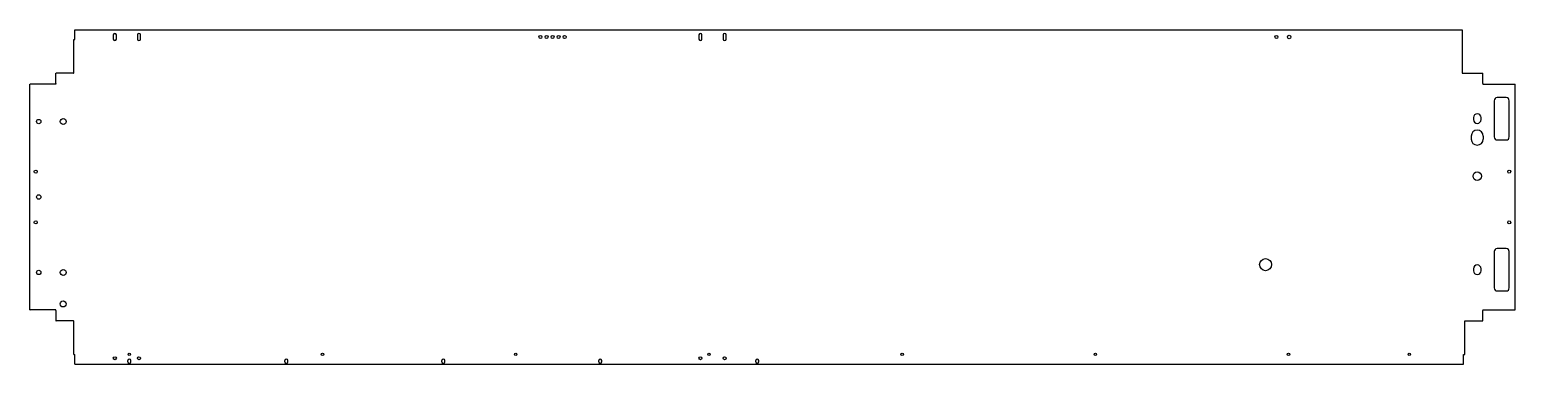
# Model space of a CAD drawing. Extents: x 4517 to 6978, y -2701 to -2147.
import ezdxf

# ---------------------------------------------------------------- set-up
doc = ezdxf.new("R2010")
doc.units = 0
doc.header["$MEASUREMENT"] = 0
doc.layers.get('0').update_dxf_attribs({"linetype": 'CONTINUOUS'})
doc.layers.add('AM_5', color=3, linetype='CONTINUOUS')

msp = doc.modelspace()

# ---------------------------------------------------------------- linework, layer by layer
for p, q in [((4590.1, -2162.8), (4592.1, -2162.8)), ((4590.1, -2218.8), (4590.1, -2163)), ((4592.1, -2146.8), (6889.1, -2146.8)), ((4592.1, -2162.8), (4592.1, -2146.8)), ((4655.6, -2155.3), (4655.6, -2162.3)), ((4660.6, -2162.3), (4660.6, -2155.3)), ((4695.6, -2155.3), (4695.6, -2162.3)), ((4700.6, -2162.3), (4700.6, -2155.3)), ((5625.6, -2155.3), (5625.6, -2162.3)), ((5630.6, -2162.3), (5630.6, -2155.3)), ((5665.6, -2155.3), (5665.6, -2162.3)), ((5670.6, -2162.3), (5670.6, -2155.3)), ((6889.6, -2147), (6889.6, -2218.8)), ((4517.1, -2610.8), (4517.1, -2236.8)), ((4560.6, -2236.8), (4517.9, -2236.8)), ((4560.6, -2235.8), (4560.6, -2218.8)), ((4589.9, -2218.8), (4560.9, -2218.8)), ((6889.9, -2218.8), (6923.4, -2218.8)), ((6923.6, -2235.8), (6923.6, -2218.8)), ((6923.6, -2236.8), (6976.9, -2236.8)), ((6977.6, -2610.8), (6977.6, -2236.8)), ((6962.6, -2259.3), (6947.6, -2259.3)), ((6942.6, -2264.3), (6942.6, -2324.3)), ((6967.6, -2324.3), (6967.6, -2264.3)), ((6908.4, -2292.2), (6908.4, -2295.7)), ((6920.9, -2295.7), (6920.9, -2292.2)), ((6904.6, -2322.9), (6904.6, -2327.9)), ((6924.6, -2322.9), (6924.6, -2327.9)), ((6947.6, -2329.3), (6962.6, -2329.3)), ((6962.6, -2509.3), (6947.6, -2509.3)), ((6942.6, -2514.3), (6942.6, -2574.3)), ((6967.6, -2574.3), (6967.6, -2514.3)), ((6908.4, -2542.6), (6908.4, -2546.1)), ((6920.9, -2546.1), (6920.9, -2542.6)), ((6947.6, -2579.3), (6962.6, -2579.3)), ((4560.6, -2610.8), (4517.9, -2610.8)), ((4560.6, -2611.8), (4560.6, -2628.8)), ((4589.9, -2628.8), (4560.9, -2628.8)), ((4590.1, -2684.6), (4590.1, -2628.8)), ((6894.1, -2684.6), (6894.1, -2628.8)), ((6894.4, -2628.8), (6923.4, -2628.8)), ((6923.6, -2610.8), (6976.9, -2610.8)), ((6923.6, -2628.8), (6923.6, -2611.8)), ((4590.1, -2684.8), (4592.1, -2684.8)), ((4592.1, -2700.8), (4592.1, -2684.8)), ((4592.1, -2700.8), (6891.6, -2700.8)), ((4679.6, -2696.8), (4679.6, -2694.8)), ((4684.6, -2696.8), (4684.6, -2694.8)), ((4939.6, -2696.8), (4939.6, -2694.8)), ((4944.6, -2696.8), (4944.6, -2694.8)), ((5199.6, -2696.8), (5199.6, -2694.8)), ((5204.6, -2696.8), (5204.6, -2694.8)), ((5459.6, -2696.8), (5459.6, -2694.8)), ((5464.6, -2696.8), (5464.6, -2694.8)), ((5719.6, -2696.8), (5719.6, -2694.8)), ((5724.6, -2696.8), (5724.6, -2694.8)), ((6892.1, -2684.8), (6894.1, -2684.8)), ((6892.1, -2700.8), (6892.1, -2684.8))]:
    msp.add_line(p, q)
for centre, radius in [((5363.1, -2158.8), 2.5), ((5373.1, -2158.8), 2.5), ((5383.1, -2158.8), 2.5), ((5393.1, -2158.8), 2.5), ((5403.1, -2158.8), 2.5), ((6582.1, -2158.8), 2.5), ((6603.1, -2158.8), 3), ((4532.1, -2298.8), 3.6), ((4572.6, -2298.8), 5), ((4527.1, -2381.8), 2.5), ((6914.6, -2389.3), 7), ((6967.6, -2381.8), 2.5), ((4532.1, -2423.8), 3.6), ((4527.1, -2465.8), 2.5), ((6967.6, -2465.8), 2.5), ((6564.1, -2535.8), 10), ((4532.1, -2548.8), 3.6), ((4572.6, -2548.8), 5), ((4572.5, -2600.8), 5), ((4658.1, -2690.8), 2.5), ((4682.1, -2684.3), 2.1), ((4698.1, -2690.8), 2.5), ((5002.1, -2684.3), 2.1), ((5322.1, -2684.3), 2.1), ((5628.1, -2690.8), 2.5), ((5642.1, -2684.3), 2.1), ((5668.1, -2690.8), 2.5), ((5962.1, -2684.3), 2.1), ((5962.1, -2684.3), 2.1), ((6282.1, -2684.3), 2.1), ((6602.1, -2684.3), 2.1), ((6802.1, -2684.3), 2.1)]:
    msp.add_circle(centre, radius)
for centre, radius, start, end in [((4658.1, -2155.3), 2.5, 0, 180), ((4658.1, -2162.3), 2.5, 180, 0), ((4698.1, -2155.3), 2.5, 0, 180), ((4698.1, -2162.3), 2.5, 180, 0), ((5628.1, -2155.3), 2.5, 0, 180), ((5628.1, -2162.3), 2.5, 180, 0), ((5668.1, -2155.3), 2.5, 0, 180), ((5668.1, -2162.3), 2.5, 180, 0), ((6947.6, -2264.3), 5, 90, 180), ((6962.6, -2264.3), 5, 0, 90), ((6914.6, -2292.2), 6.25, 0, 180), ((6914.6, -2295.7), 6.25, 180, 0), ((6914.6, -2322.9), 10, 0, 180), ((6914.6, -2327.9), 10, 180, 0), ((6947.6, -2324.3), 5, 180, 270), ((6962.6, -2324.3), 5, 270, 0), ((6947.6, -2514.3), 5, 90, 180), ((6962.6, -2514.3), 5, 0, 90), ((6914.6, -2542.6), 6.25, 0, 180), ((6914.6, -2546.1), 6.25, 180, 0), ((6947.6, -2574.3), 5, 180, 270), ((6962.6, -2574.3), 5, 270, 0), ((4682.1, -2694.8), 2.5, 0, 180), ((4682.1, -2696.8), 2.5, 180, 0), ((4942.1, -2694.8), 2.5, 0, 180), ((4942.1, -2696.8), 2.5, 180, 0), ((5202.1, -2694.8), 2.5, 0, 180), ((5202.1, -2696.8), 2.5, 180, 0), ((5462.1, -2694.8), 2.5, 0, 180), ((5462.1, -2696.8), 2.5, 180, 0), ((5722.1, -2694.8), 2.5, 0, 180), ((5722.1, -2696.8), 2.5, 180, 0)]:
    msp.add_arc(centre, radius, start, end)
at = {"layer": 'AM_5'}
for p, q in [((4590.1, -2162.8), (4590.1, -2163)), ((6889.1, -2146.8), (6889.6, -2146.8)), ((6889.6, -2146.8), (6889.6, -2147)), ((4517.1, -2236.8), (4517.9, -2236.8)), ((4560.6, -2218.8), (4560.9, -2218.8)), ((4560.6, -2235.8), (4560.6, -2236.8)), ((4589.9, -2218.8), (4590.1, -2218.8)), ((6889.6, -2218.8), (6889.9, -2218.8)), ((6923.4, -2218.8), (6923.6, -2218.8)), ((6923.6, -2235.8), (6923.6, -2236.8)), ((6976.9, -2236.8), (6977.6, -2236.8)), ((4517.1, -2610.8), (4517.9, -2610.8)), ((4560.6, -2611.8), (4560.6, -2610.8)), ((4560.6, -2628.8), (4560.9, -2628.8)), ((4589.9, -2628.8), (4590.1, -2628.8)), ((6894.1, -2628.8), (6894.4, -2628.8)), ((6923.4, -2628.8), (6923.6, -2628.8)), ((6923.6, -2610.8), (6923.6, -2611.8)), ((6976.9, -2610.8), (6977.6, -2610.8)), ((4590.1, -2684.6), (4590.1, -2684.8)), ((6891.6, -2700.8), (6892.1, -2700.8)), ((6894.1, -2684.6), (6894.1, -2684.8))]:
    msp.add_line(p, q, dxfattribs=at)

doc.saveas('drawing.dxf')
